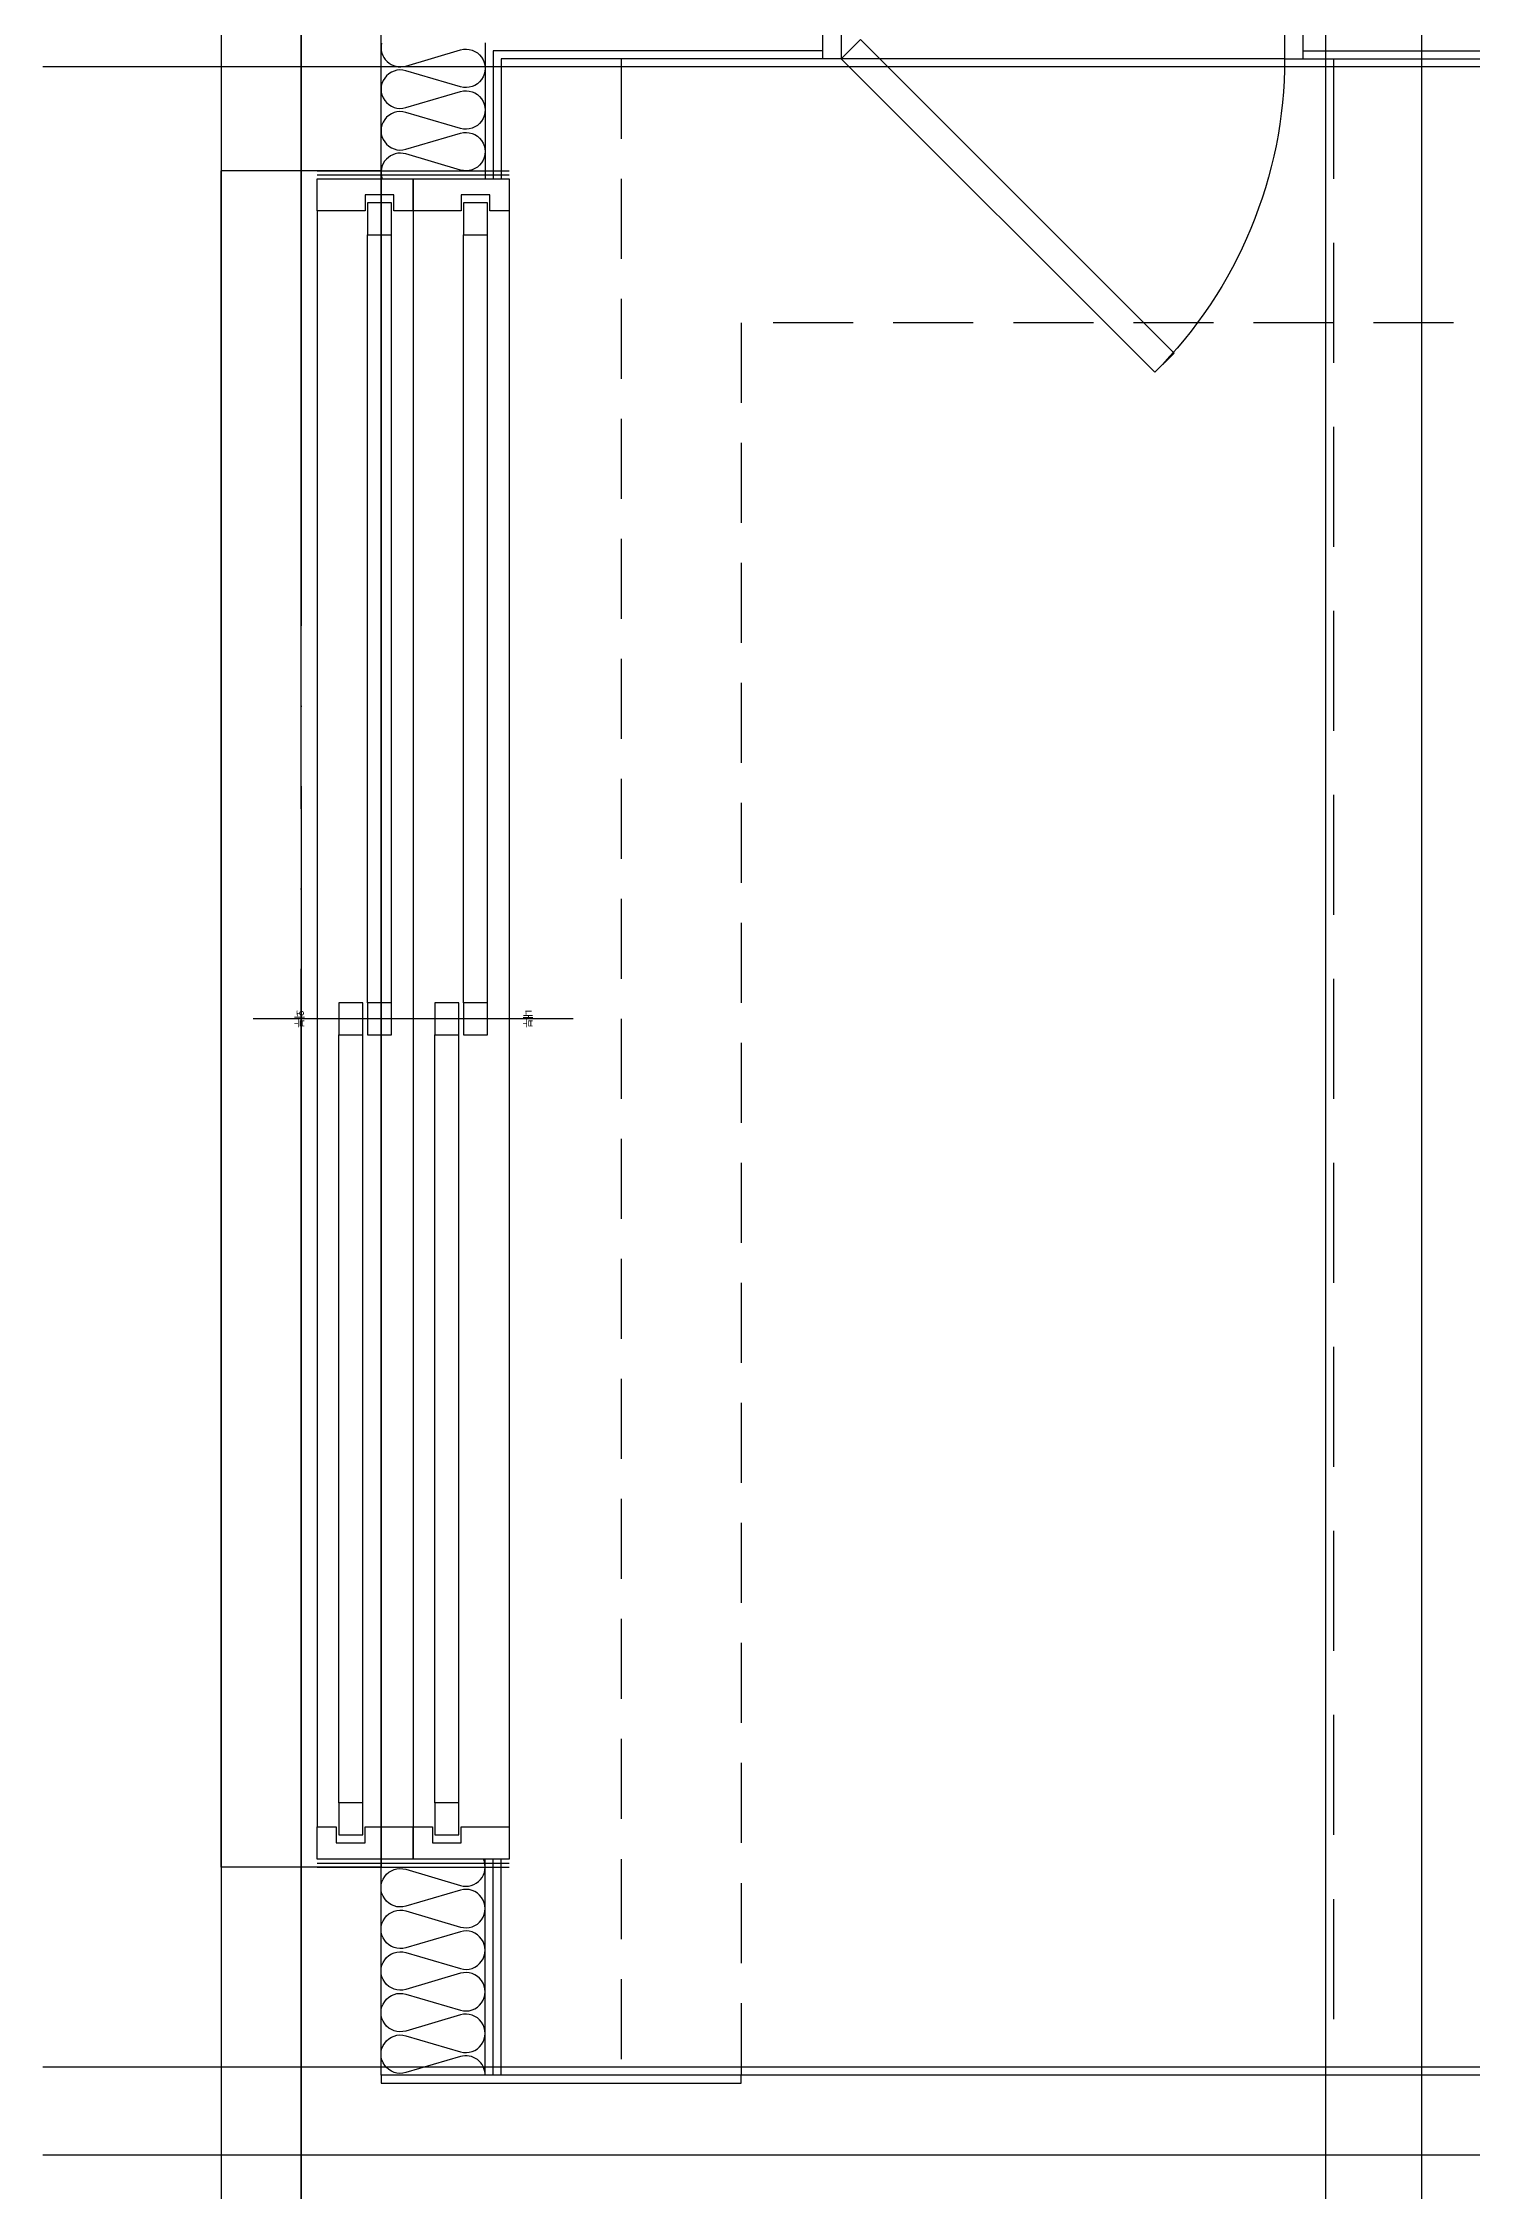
# Model space of a CAD drawing. Header units: millimetres. Extents: x 840000 to 1054178, y 0 to 59400.
# Drawn here: x 858800 to 860585, y 19056 to 21741 of the extents above; entities that cross this region are included whole.
import ezdxf
from ezdxf.enums import TextEntityAlignment as Align
from ezdxf.xclip import XClip

# ---------------------------------------------------------------- set-up
doc = ezdxf.new("R2010")
doc.units = ezdxf.units.MM
doc.header["$LTSCALE"] = 100
doc.header["$XCLIPFRAME"] = 0
for name, pattern in [('X - 단위세대 확장형$0$CEN', [62, 60, -1, 0, -1]), ('X - 단위세대 확장형$0$HID', [1.5, 1, -0.5]), ('X - 단위세대 확장형$0$xr-49D(확)$0$HID', [2.3, 1.5, -0.8]), ('X - 평면도$0$CEN', [62, 60, -1, 0, -1])]:
    doc.linetypes.add(name, pattern=pattern)
doc.layers.get('DEFPOINTS').update_dxf_attribs({"color": 145})
for name, color, linetype in [('SYM', 7, 'Continuous'), ('X - 단위세대 확장형$0$A-CON', 2, 'Continuous'), ('X - 단위세대 확장형$0$A-GIP', 6, 'Continuous'), ('X - 단위세대 확장형$0$A-INS', 9, 'Continuous'), ('X - 단위세대 확장형$0$A-WIN', 4, 'Continuous'), ('X - 단위세대 확장형$0$AA-WAXM-CONC', 2, 'Continuous'), ('X - 단위세대 확장형$0$AA-XXXX-CNTL', 1, 'X - 단위세대 확장형$0$CEN'), ('X - 단위세대 확장형$0$S-ELE', 4, 'Continuous'), ('X - 단위세대 확장형$0$X-55$0$0-조경패턴', 9, 'Continuous'), ('X - 단위세대 확장형$0$X-55$0$AA-DWXM-WIND', 4, 'Continuous'), ('X - 단위세대 확장형$0$xr-49D(확)$0$AA-XXXX-HIDL2', 7, 'X - 단위세대 확장형$0$xr-49D(확)$0$HID'), ('X - 단위세대 확장형$0$결로방지단열재', 7, 'X - 단위세대 확장형$0$HID'), ('X - 단위세대 확장형$0$커텐박스', 6, 'X - 단위세대 확장형$0$HID'), ('X - 평면도$0$AA-XXXX-CNTL', 1, 'X - 평면도$0$CEN')]:
    doc.layers.add(name, color=color, linetype=linetype)
doc.layers.add('X - 단위세대 확장형$0$A-door', color=4, linetype='Continuous', lineweight=25)
doc.layers.add('X - 단위세대 확장형$0$A-MC', color=171, linetype='Continuous', plot=False)
doc.layers.add('X - 단위세대 확장형$0$AA-EL-PCN8', color=8, linetype='Continuous', plot=False)
doc.styles.add('X - 단위세대 확장형$0$X-55$0$맑은 고딕', font='malgun.ttf')

# ---------------------------------------------------------------- blocks, each defined once
blk = doc.blocks.new('X - 단위세대 확장형$0$20220222-결로')
at = {"layer": 'X - 단위세대 확장형$0$A-CON'}
for p, q in [((-32010, -4250), (-32010, -4260)), ((-32010, -4260), (-31560, -4260)), ((-31560, -4260), (-31560, -4250))]:
    blk.add_line(p, q, dxfattribs=at)
at = {"layer": 'X - 단위세대 확장형$0$A-CON', "color": 8}
blk.add_line((-31560, -4250), (-32010, -4250), dxfattribs=at)
at = {"layer": 'X - 단위세대 확장형$0$결로방지단열재'}
blk.add_lwpolyline([(-30370, -2060), (-31560, -2060), (-31560, -4250)], dxfattribs=at)
at = {"layer": 'X - 단위세대 확장형$0$커텐박스'}
blk.add_line((-31710, -1730), (-31710, -4250), dxfattribs=at)
blk = doc.blocks.new('*U478')
at = {"layer": 'DEFPOINTS'}
for p, q in [((-1060, -130), (-1060, 110)), ((-1055, -130), (-1055, 110)), ((1055, -130), (1055, 110)), ((1060, -130), (1060, 110))]:
    blk.add_line(p, q, dxfattribs=at)
at = {"layer": 'X - 단위세대 확장형$0$X-55$0$AA-DWXM-WIND'}
for p, q in [((0, 190), (0, -210)), ((-20, 83), (-980, 83)), ((-20, 53), (-980, 53)), ((980, 47), (20, 47)), ((980, 17), (20, 17)), ((-20, -37), (-980, -37)), ((-20, -67), (-980, -67)), ((980, -73), (20, -73)), ((980, -103), (20, -103))]:
    blk.add_line(p, q, dxfattribs=at)
at = {"layer": 'X - 단위세대 확장형$0$X-55$0$AA-DWXM-WIND', "color": 8}
for p, q in [((-1010, 110), (1010, 110)), ((-1010, -10), (1010, -10)), ((-1010, -130), (1010, -130))]:
    blk.add_line(p, q, dxfattribs=at)
at = {"layer": 'X - 단위세대 확장형$0$X-55$0$AA-DWXM-WIND'}
for points in [[(-1010, 86), (-1030, 86), (-1030, 50), (-1010, 50), (-1010, -10), (-1010, -10), (-1050, -10), (-1050, 110), (-1010, 110), (-1010, 86)], [(1010, 14), (1030, 14), (1030, 50), (1010, 50), (1010, 110), (1010, 110), (1050, 110), (1050, -10), (1010, -10), (1010, 14)], [(-1010, -34), (-1030, -34), (-1030, -70), (-1010, -70), (-1010, -130), (-1010, -130), (-1050, -130), (-1050, -10), (-1010, -10), (-1010, -34)], [(1010, -106), (1030, -106), (1030, -70), (1010, -70), (1010, -10), (1010, -10), (1050, -10), (1050, -130), (1010, -130), (1010, -106)]]:
    blk.add_lwpolyline(points, dxfattribs=at)
for points in [[(-980, 53), (-980, 83), (-1020, 83), (-1020, 53)], [(20, 53), (20, 83), (-20, 83), (-20, 53)], [(-20, 17), (20, 17), (20, 47), (-20, 47)], [(1020, 17), (1020, 47), (980, 47), (980, 17)], [(-980, -67), (-980, -37), (-1020, -37), (-1020, -67)], [(20, -67), (20, -37), (-20, -37), (-20, -67)], [(-20, -103), (20, -103), (20, -73), (-20, -73)], [(1020, -103), (1020, -73), (980, -73), (980, -103)]]:
    blk.add_lwpolyline(points, close=True, dxfattribs=at)
at = {"layer": 'DEFPOINTS', "style": 'X - 단위세대 확장형$0$X-55$0$맑은 고딕', "width": 0.9}
for s, p in [('내부', (0, 133.2)), ('외부', (0, -152.2))]:
    blk.add_text(s, height=10, dxfattribs=at).set_placement(p, align=Align.MIDDLE_CENTER)
blk = doc.blocks.new('X - 단위세대 확장형$0$X-55$0$실외기실 점검문')
at = {"layer": 'X - 단위세대 확장형$0$A-door', "color": 8}
for p, q in [((-119.7, 577), (-119.7, 23)), ((-79.7, 565), (-79.7, 36)), ((0.3, 564), (0.3, 35))]:
    blk.add_line(p, q, dxfattribs=at)
at = {"layer": 'X - 단위세대 확장형$0$A-door'}
for points in [[(0.3, 600), (0.3, 564), (-79.7, 564), (-79.7, 577), (-119.7, 577), (-119.7, 600)], [(-95.6, 47), (-119.7, 23), (-511.4, 414.7), (-487.4, 438.8)], [(0.3, 0), (0.3, 36), (-79.7, 36), (-79.7, 23), (-119.7, 23), (-119.7, 0)]]:
    blk.add_lwpolyline(points, close=True, dxfattribs=at)
at = {"layer": 'X - 단위세대 확장형$0$A-door', "color": 1}
blk.add_arc((-119.7, 23), 554, 90, 135, dxfattribs=at)
blk = doc.blocks.new('X - 단위세대 확장형$0$A$Ce5ea5ee9')
at = {"layer": 'X - 단위세대 확장형$0$A-GIP'}
for p, q in [((-1392.3, -4424.3), (-1392.3, -4584.3)), ((-980.3, -4424.3), (-1392.3, -4424.3)), ((-380.3, -4424.3), (2287.7, -4424.3)), ((-1382.3, -4434.3), (-1382.3, -4584.3)), ((-980.3, -4434.3), (-1382.3, -4434.3)), ((-380.3, -4434.3), (2287.7, -4434.3)), ((-1392.3, -6954.3), (-1392.3, -6684.3)), ((-1382.3, -6954.3), (-1382.3, -6684.3))]:
    blk.add_line(p, q, dxfattribs=at)
at = {"layer": 'X - 단위세대 확장형$0$A-INS'}
for p, q in [((-1402.3, -4414.3), (-1402.3, -4584.3)), ((-1402.3, -6954.3), (-1402.3, -6684.3))]:
    blk.add_line(p, q, dxfattribs=at)
for points in [[(-1531.7, -4414.6, 0.5774), (-1501.5, -4443.3), (-1433.2, -4423.2, -1.337394), (-1433.2, -4469.3), (-1501.5, -4449.2, 1.337394), (-1501.5, -4495.3), (-1433.2, -4475.2, -1.337394), (-1433.2, -4521.3), (-1501.5, -4501.2, 1.337394), (-1501.5, -4547.3), (-1433.2, -4527.2, -1.337394), (-1433.2, -4573.3), (-1501.5, -4553.2, 0.61194), (-1531, -4584.3)], [(-1402.3, -6954.3, 0.500912), (-1433.2, -6931.2), (-1501.5, -6951.3, -1.337394), (-1501.5, -6905.2), (-1433.2, -6925.3, 1.337394), (-1433.2, -6879.2), (-1501.5, -6899.3, -1.337394), (-1501.5, -6853.2), (-1433.2, -6873.3, 1.337394), (-1433.2, -6827.2), (-1501.5, -6847.3, -1.337394), (-1501.5, -6801.2), (-1433.2, -6821.3, 1.337394), (-1433.2, -6775.2), (-1501.5, -6795.3, -1.337394), (-1501.5, -6749.2), (-1433.2, -6769.3, 1.337394), (-1433.2, -6723.2), (-1501.5, -6743.3, -1.337394), (-1501.5, -6697.2), (-1433.2, -6717.3, 0.643204), (-1404.5, -6684.3, 0.643204)]]:
    blk.add_lwpolyline(points, format="xyb", dxfattribs=at)
at = {"layer": 'X - 단위세대 확장형$0$A-MC'}
for p, q in [((-352.3, -2584.3), (-352.3, -11571.7)), ((2741.8, -4444.3), (-1954.9, -4444.3)), ((2741.8, -6944.3), (-1954.9, -6944.3))]:
    blk.add_line(p, q, dxfattribs=at)
at = {"layer": 'X - 단위세대 확장형$0$AA-EL-PCN8'}
for p, q in [((-1732.3, -4574.3), (-1732.3, -6694.3)), ((-1532.3, -4574.3), (-1532.3, -6694.3))]:
    blk.add_line(p, q, dxfattribs=at)
at = {"layer": 'X - 단위세대 확장형$0$AA-WAXM-CONC'}
for p, q in [((-1732.3, -4084.3), (-1732.3, -4574.3)), ((-1532.3, -4574.3), (-1532.3, -4084.3)), ((-1532.3, -4574.3), (-1732.3, -4574.3)), ((-1732.3, -6694.3), (-1732.3, -7324.3)), ((-1532.3, -6694.3), (-1732.3, -6694.3)), ((-1532.3, -6954.3), (-1532.3, -6694.3)), ((2297.7, -6954.3), (-1532.3, -6954.3))]:
    blk.add_line(p, q, dxfattribs=at)
at = {"layer": 'X - 단위세대 확장형$0$AA-XXXX-CNTL'}
for p, q in [((-1632.3, -11571.7), (-1632.3, -2584.3)), ((-232.3, -2584.3), (-232.3, -11571.7)), ((2741.8, -7054.3), (-1954.9, -7054.3))]:
    blk.add_line(p, q, dxfattribs=at)
at = {"layer": 'X - 단위세대 확장형$0$S-ELE'}
for p, q in [((-1732.3, -6694.3), (-1732.3, -4574.3)), ((-1532.3, -6694.3), (-1532.3, -4574.3))]:
    blk.add_line(p, q, dxfattribs=at)
at = {"layer": 'X - 단위세대 확장형$0$X-55$0$0-조경패턴'}
for p, q in [((-1532.3, -4574.3), (-1732.3, -4574.3)), ((-1532.3, -6694.3), (-1732.3, -6694.3))]:
    blk.add_line(p, q, dxfattribs=at)
at = {"layer": 'X - 단위세대 확장형$0$xr-49D(확)$0$AA-XXXX-HIDL2'}
blk.add_line((-342.3, -4434.3), (-342.3, -6954.3), dxfattribs=at)
at = {"xscale": -1, "rotation": 270}
blk.add_blockref('X - 단위세대 확장형$0$X-55$0$실외기실 점검문', (-980.3, -4314.6), dxfattribs=at)
at = {"layer": 'X - 단위세대 확장형$0$A-WIN', "rotation": 270}
blk.add_blockref('*U478', (-1482.3, -5634.3), dxfattribs=at)
blk = doc.blocks.new('X - 단위세대 확장형', base_point=(-475.4, -286.7))
blk.add_blockref('X - 단위세대 확장형$0$20220222-결로', (70482, 39343.1))
blk.add_blockref('X - 단위세대 확장형$0$A$Ce5ea5ee9', (40004.3, 42047.4))
blk = doc.blocks.new('X - 평면도', base_point=(-475.4, -286.7))
at = {"layer": 'X - 평면도$0$AA-XXXX-CNTL'}
blk.add_line((1298372, 55304.4), (1298372, 22495.2), dxfattribs=at)

msp = doc.modelspace()

# ---------------------------------------------------------------- block references
ref = msp.add_blockref('X - 평면도', (-439725.3, -16179.1))
XClip(ref).set_block_clipping_path([(1279249.9173513227, 15892.4151621314), (1363249.9173513227, 75292.4151621313)])

# ---------------------------------------------------------------- next in the draw order: block references
at = {"layer": 'SYM'}
ref = msp.add_blockref('X - 단위세대 확장형', (820274.7, -16179.1), dxfattribs=at)
XClip(ref).set_block_clipping_path([(27286.2339647645, 22495.2025850526), (88213.6007378809, 68689.6277392105)])

doc.saveas('drawing.dxf')
